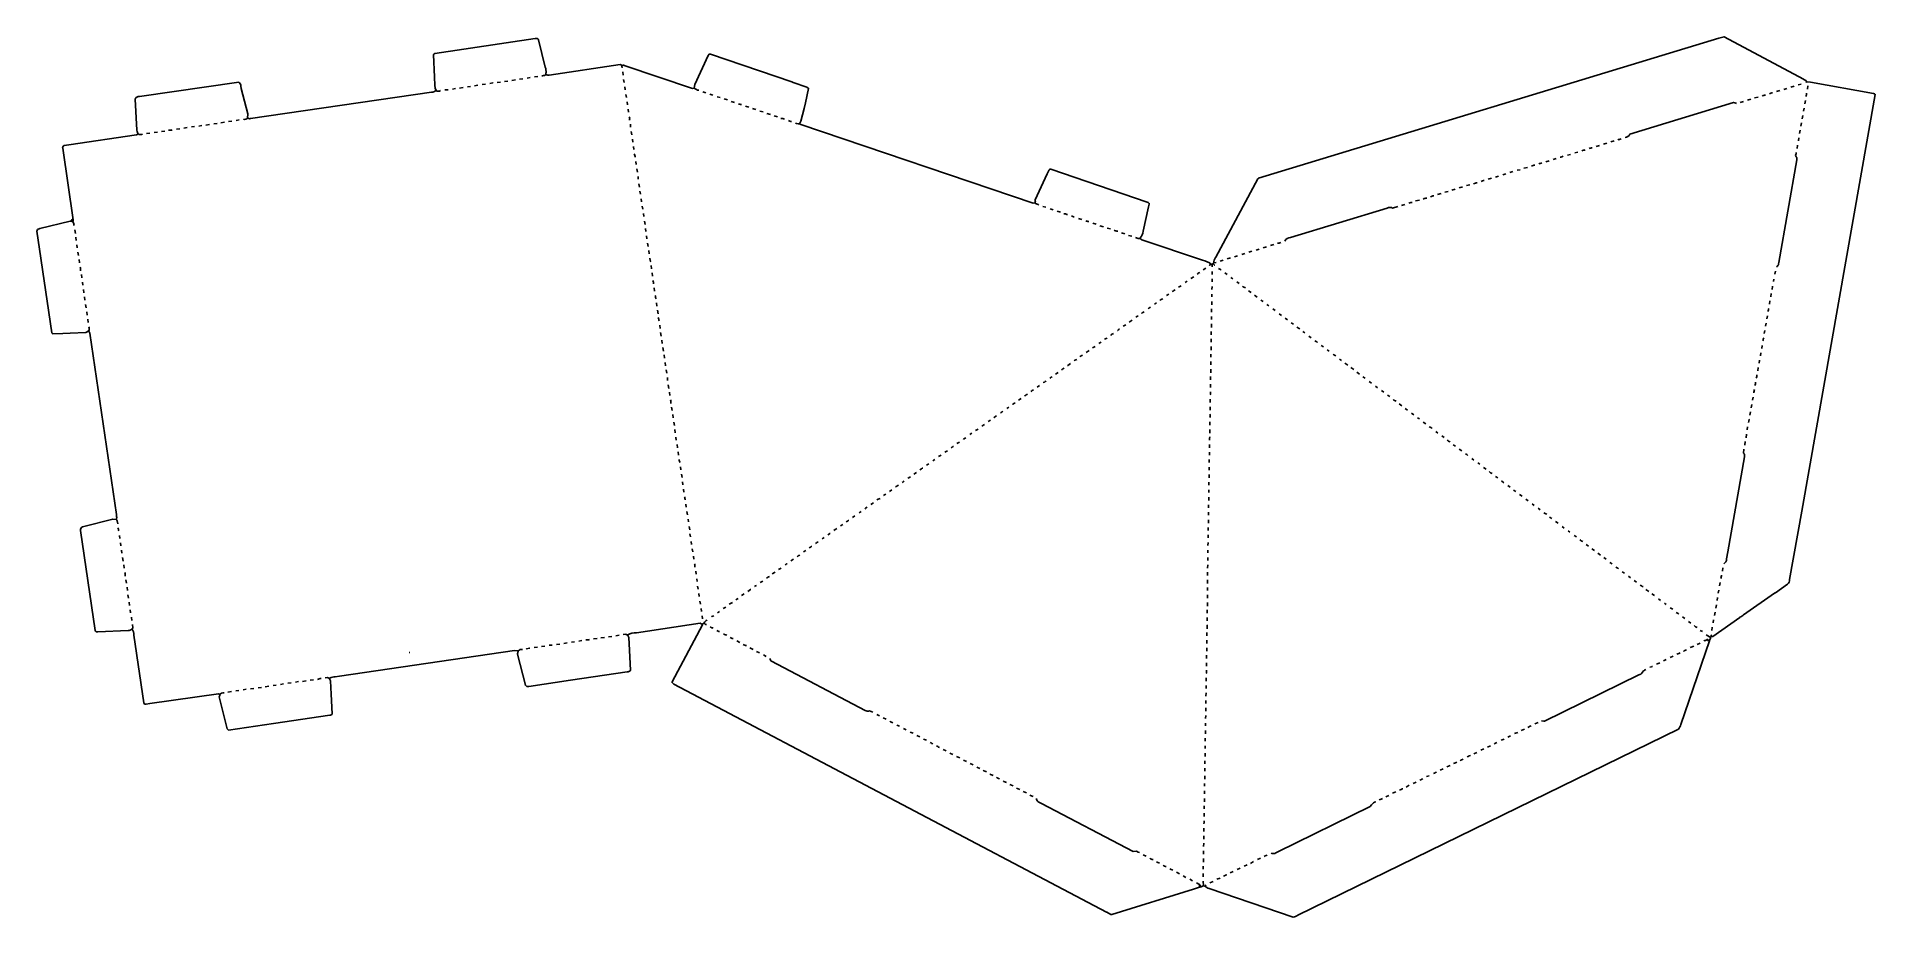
# Model space of a CAD drawing. Extents: x 578 to 6342, y 280 to 3042.
import ezdxf

# ---------------------------------------------------------------- set-up
doc = ezdxf.new("R2010")
doc.units = 0
doc.layers.get('0').update_dxf_attribs({"linetype": 'CONTINUOUS'})

msp = doc.modelspace()

# ---------------------------------------------------------------- linework, layer by layer
at = {"color": 7, "linetype": 'CONTINUOUS'}
for points in [[(2175, 2923), (2174, 2928), (2174.647059, 2929.088235, 0.120765), (2172.352941, 2946.088235), (2150.647059, 3031.911765, 0.16902), (2148, 3036), (2141, 3036), (1826.06, 2989.58, 0.06565), (1822, 2986), (1824.479233, 2915.019169), (1825.554455, 2889.955446), (1826.792, 2881.144), (1830, 2873, 0.244105), (1844, 2873)], [(4263, 2320), (4263, 2327, -0.356963), (4266, 2330, -0.212214), (4268, 2333, -0.120993), (4273.8, 2349.1), (4274.8, 2351.1), (4406, 2596), (4408, 2598), (5852.088235, 3037.647059), (5868, 3042), (6116.9, 2908.8), (6118.1, 2908.2), (6124, 2905), (6127, 2902), (6127, 2901)], [(2639, 2881), (2634, 2880), (2420.1, 2952.3), (2419, 2953), (2416, 2953), (2415, 2952, -0.169519), (2407, 2955), (2185, 2922, -0.127314), (2175, 2923), (2172.9, 2922.2, -0.1057), (2161, 2919)], [(2413, 2945, -0.116539), (2413, 2952)], [(2969, 2769), (2974, 2777), (2983.615385, 2817.076923), (2987.647059, 2835.088235), (2998, 2880), (2992.846154, 2883.769231), (2949.9, 2898.7), (2945.1, 2900.3), (2690, 2987), (2686, 2987), (2683, 2983), (2640.8, 2892.1), (2639, 2881, 0.141325), (2654, 2874)], [(910, 2736, -0.174248), (896, 2737), (894.230769, 2741.153846, -0.110684), (891.478336, 2749.019931), (887, 2846, -0.429234), (899.94, 2854.42), (1211, 2900, -0.25816), (1217.647059, 2886.911765), (1219.352941, 2880.088235), (1240, 2800), (1239, 2787, -0.239178), (1226, 2783)], [(5812, 1166), (5822.2, 1159.6), (5826, 1159), (5828, 1161), (5833, 1161), (5917, 1220), (5918, 1221, 0.065448), (5929, 1229), (6025.9, 1296.2, -0.103766), (6029, 1298), (6067, 1325, 0.240046), (6073.615385, 1339.076923), (6111.594595, 1554.067568), (6342, 2861), (6340, 2863), (6336.8, 2864.4), (6138.923077, 2899.615385), (6127, 2901, -0.184026), (6124, 2899)], [(1239, 2787), (1241.1, 2786.2, 0.29622), (1248.06, 2785.58), (1815.94, 2868.42, 0.174613), (1829.1, 2872.8), (1830, 2873)], [(2787, 2829, -0.079147), (2778, 2832)], [(5558, 2726, 0.261159), (5573, 2736), (5898, 2836, -0.071294), (5905.1, 2833.3), (5907, 2833)], [(5987, 2856, -0.107174), (5998, 2859)], [(6010, 2863, -0.084895), (6020, 2866)], [(6125, 2855, 0.063906), (6127, 2865)], [(2436, 2780, 0.258477), (2435, 2791)], [(2922, 2783, 0.125359), (2911, 2786)], [(2944, 2776, -0.079147), (2935, 2779)], [(695, 2450, 0.138449), (691, 2462, 0.068381), (692, 2468), (659.58, 2692.94), (659, 2694, -0.352149), (664.06, 2700.58), (678.06, 2702.58), (890.9, 2734.2), (896, 2737)], [(991, 2749, 0.096102), (1003, 2750)], [(5535, 2719, 0.084719), (5545, 2722)], [(2454, 2664, 0.114653), (2451, 2675)], [(5354, 2664, 0.084719), (5364, 2667)], [(5422, 2684, -0.107174), (5433, 2687)], [(5445, 2691, -0.084895), (5455, 2694)], [(6032, 2320, 0.31745), (6038.615385, 2330.076923), (6039.384615, 2333.923077), (6096, 2656), (6096, 2663), (6094.230769, 2665.153846, -0.309123), (6093.615385, 2675.076923), (6094, 2679)], [(4023, 2412), (4031, 2409, 0.075203), (4037, 2410), (4038, 2412, 0.196627), (4046.352941, 2431.911765), (4063.615385, 2508.076923, -0.075753), (4066, 2517), (4066, 2519), (4062.153846, 2522.230769), (4059.8, 2523.6), (3757, 2627), (3754, 2627), (3752.2, 2624.9), (3752, 2624, 0.083615), (3747.8, 2616.1), (3745.8, 2612.1), (3708, 2530), (3708, 2528), (3709, 2527), (3708.352941, 2523.911765), (3708, 2521), (3709, 2519), (3717.1, 2515.3), (3720, 2514)], [(5264, 2636, -0.107174), (5275, 2639)], [(5287, 2643, -0.084895), (5297, 2646)], [(4948, 2540, -0.084895), (4958, 2543)], [(5038, 2568), (5041.1, 2568.7, -0.095372), (5048, 2570)], [(5083, 2581, -0.107174), (5094, 2584)], [(5106, 2588, -0.084895), (5116, 2591)], [(3810, 2484), (3807.9, 2484.7, 0.069968), (3798, 2487)], [(3831, 2477, -0.079147), (3822, 2480)], [(4491, 2401, -0.259279), (4509.088235, 2412.647059), (4812.1, 2504.7, -0.26794), (4829, 2504), (4845, 2509)], [(4880, 2520), (4883.1, 2520.7, -0.095372), (4890, 2522)], [(4925, 2533, -0.107174), (4936, 2536)], [(691, 2462), (688, 2462), (687, 2463), (683, 2464), (587.911765, 2440.352941), (585.088235, 2439.647059, 0.318738), (578, 2432), (586.58, 2375.94), (625, 2113), (628, 2110), (660.019931, 2111.521664), (682.980069, 2112.478336), (732.1, 2114.7), (741, 2119, 0.253408), (741, 2132)], [(3876, 2462, -0.079147), (3867, 2465)], [(3967, 2432, -0.138732), (3956, 2435)], [(4263, 2327), (4261, 2328, 0.109283), (4233.1, 2341.3), (4043.1, 2405.3, -0.200233), (4037, 2410)], [(4468, 2394, 0.098611), (4478, 2397)], [(715, 2308, 0.128479), (714, 2319)], [(4291, 2310, 0.16226), (4283, 2315)], [(2512, 2267, 0.063906), (2510, 2277)], [(4138, 2243, 0.129316), (4143.1, 2245.8), (4147, 2248)], [(4158, 2256, -0.112713), (4166, 2261)], [(4216, 2297, -0.105975), (4224, 2302)], [(4368, 2254, -0.145755), (4358, 2260)], [(2520, 2220, -0.179992), (2517.594595, 2227.932432), (2517, 2230)], [(4062, 2188, -0.115932), (4067.9, 2192.2), (4070, 2194)], [(4100, 2215, -0.167313), (4108, 2220)], [(2529, 2151, 0.09411), (2526, 2161)], [(4024, 2162), (4027, 2164, -0.120666), (4031, 2166)], [(4042, 2174, -0.154528), (4050, 2179)], [(6006, 2180, 0.063906), (6008, 2190)], [(832, 1514), (830.2, 1523.1, 0.085479), (827, 1528), (827.8, 1530.1, 0.29622), (828.42, 1537.06), (827.58, 1542.94), (744.3, 2112.1), (742.230769, 2116.153846, -0.092595), (741, 2119)], [(3908, 2080), (3911, 2082, -0.120666), (3915, 2084)], [(3945, 2105, -0.15916), (3954, 2111)], [(3966, 2121), (3967, 2121), (3969, 2123, -0.145376), (3973, 2125)], [(4538, 2126, -0.079533), (4529, 2131)], [(4593, 2083, 0.16226), (4585, 2088)], [(5990, 2088, -0.121284), (5993, 2098)], [(3830, 2025), (3833, 2027, -0.079147), (3839, 2030)], [(3849, 2038, -0.105975), (3857, 2043)], [(3868, 2052), (3871, 2054, 0.096585), (3877, 2058)], [(4630, 2056, -0.09779), (4624, 2060)], [(4651, 2041, -0.079533), (4642, 2046)], [(3733, 1957), (3737, 1959, -0.090711), (3743, 1962)], [(3754, 1971), (3756, 1972, -0.15463), (3761, 1975)], [(3791, 1997, -0.105975), (3799, 2002)], [(5969, 1971, 0.09779), (5971, 1981)], [(2566, 1892, 0.128479), (2565, 1903)], [(3675, 1916, 0.129316), (3680.1, 1918.8), (3684, 1921)], [(3695, 1929, -0.105975), (3703, 1934)], [(4840, 1899, -0.079533), (4831, 1904)], [(5961, 1925, 0.063906), (5963, 1935)], [(5965, 1948, 0.063906), (5967, 1958)], [(3599, 1861, -0.149737), (3605, 1865), (3607, 1867)], [(4256, 1848, 0.156339), (4256, 1858)], [(3503, 1794), (3506, 1796, -0.120666), (3510, 1798)], [(3541, 1820, -0.115932), (3546.9, 1824.2), (3549, 1826)], [(4255, 1777, -0.088179), (4256, 1787)], [(4952, 1813, 0.16226), (4944, 1818)], [(5945, 1832, -0.084195), (5947, 1841), (5948, 1842)], [(3445, 1753), (3448, 1755, -0.120666), (3452, 1757)], [(3483, 1779, -0.154528), (3491, 1784)], [(5009, 1771, -0.071762), (5000, 1777)], [(5065, 1728, 0.16226), (5057, 1733)], [(5867, 1389, 0.294261), (5875.594595, 1404.067568), (5879.405405, 1425.932432), (5932, 1724), (5932, 1732), (5930.769231, 1733.846154), (5929, 1736), (5930, 1748)], [(2595, 1706, -0.192458), (2592.58, 1714.94), (2592, 1716)], [(3347, 1684), (3352, 1687, -0.145376), (3356, 1689)], [(3387, 1712), (3390, 1714, -0.120666), (3394, 1716)], [(5141, 1672, -0.103229), (5132, 1678)], [(3270, 1629, -0.106997), (3280, 1635)], [(3291, 1644), (3293, 1645, -0.15463), (3298, 1648)], [(3309, 1657), (3312.1, 1658.8, 0.118981), (3315, 1661), (3317, 1661)], [(2611, 1589, 0.063906), (2609, 1599)], [(3174, 1561, -0.112713), (3182, 1566)], [(3212, 1589), (3216, 1591, -0.079147), (3222, 1594)], [(3233, 1603, -0.074103), (3240, 1607)], [(827, 1528), (816, 1529), (725.088235, 1505.647059), (721.088235, 1504.647059, 0.408161), (715.58, 1492.94), (761, 1179, 0.370058), (769.019931, 1175.521664), (864.980069, 1179.478336, 0.180705), (875.1, 1183.7), (877, 1184)], [(835, 1492, 0.134143), (832, 1502)], [(3077, 1493), (3081.1, 1495.8, 0.089283), (3086, 1499)], [(3116, 1520, -0.112713), (3124, 1525)], [(5312, 1544, -0.079533), (5303, 1549)], [(3000, 1439, 0.137666), (3006.1, 1442.7), (3008, 1443)], [(3020, 1452, -0.141257), (3028, 1457)], [(5425, 1459, -0.079533), (5416, 1464)], [(2641, 1378, 0.128479), (2640, 1389)], [(2924, 1385), (2927, 1387, -0.120666), (2931, 1389)], [(2962, 1411, -0.167313), (2970, 1416)], [(855, 1350, 0.128479), (854, 1361)], [(2866, 1344), (2869, 1346, -0.079147), (2875, 1349)], [(5537, 1373, 0.16226), (5529, 1378)], [(5858, 1343, 0.063906), (5860, 1353)], [(2770, 1276, -0.074103), (2777, 1280)], [(2828, 1317, -0.074103), (2835, 1321)], [(5614, 1317, -0.079533), (5605, 1322)], [(2664, 1199), (2670, 1203, -0.167509), (2680, 1212)], [(2693, 1222), (2695, 1223, -0.079147), (2701, 1226)], [(2712, 1235, -0.074103), (2719, 1239)], [(5726, 1231, 0.16226), (5718, 1236)], [(878, 1198), (879, 1188, 0.120666), (877, 1184, -0.171452), (882.58, 1164.94), (913.42, 953.06, 0.516835), (921.06, 948.58), (932.932432, 950.405405), (1148.1, 981.2), (1150, 980, 0.114509), (1157.1, 982.8, -0.174795), (1166, 984)], [(2087, 1116, -0.165317), (2085, 1107), (2085.647059, 1104.911765), (2110, 1008), (2114, 1004), (2121, 1004), (2250.94, 1023.42), (2428.94, 1049.42, 0.196964), (2439, 1054), (2436.520767, 1117.980831), (2434.3, 1157.1), (2430, 1166)], [(2417, 1167), (2425, 1168), (2426.1, 1167.2, 0.166068), (2431, 1166, -0.112577), (2457.932432, 1172.405405), (2658, 1202, -0.094488), (2664, 1199), (2665, 1197), (2570, 1018), (2570, 1016), (2575, 1011), (3932.1, 296.2), (3932.9, 295.8), (3945, 289), (3949, 289), (4204.9, 368.3), (4223, 374), (4225, 374), (4226, 375, 0.082206), (4235.1, 378.8), (4236, 379), (4240, 378, 0.18573), (4253.9, 370.7), (4517, 280, 0.064861), (4531.9, 286.2), (5724.9, 870.2, 0.153262), (5732.3, 884.9), (5822, 1147), (5822.2, 1147.9), (5826, 1155), (5826, 1159)], [(2678, 1198, -0.16226), (2670, 1203)], [(2699, 1187, -0.125315), (2689, 1191)], [(2719, 1176, -0.099319), (2710, 1180)], [(2741, 1165, -0.125315), (2731, 1169)], [(2761, 1154, -0.105517), (2752, 1158)], [(5784, 1189, -0.114473), (5774, 1195)], [(1482, 1031), (1490, 1032), (1491.1, 1031.2, 0.184156), (1497, 1030, -0.146942), (1514.06, 1034.58), (1526.94, 1036.42), (2076, 1117), (2088, 1116, -0.239178), (2101, 1120)], [(2299, 1150, 0.096102), (2311, 1151)], [(2803, 1132, -0.125315), (2793, 1136)], [(5720, 1105), (5722.9, 1106.2, -0.074583), (5730, 1109)], [(5741, 1114, -0.09805), (5750, 1119)], [(5762, 1126), (5767.9, 1128.2, -0.105047), (5773, 1130)], [(5805, 1147, 0.099319), (5814, 1151), (5817, 1151), (5820, 1148), (5822, 1147)], [(3199, 923), (3189, 928, -0.303787), (3174.9, 928.8), (2882, 1083, -0.27867), (2877, 1092)], [(5296, 896), (5303.1, 894.7), (5304.9, 895.3), (5600.9, 1040.2), (5607, 1043, 0.087559), (5612, 1049, 0.184026), (5614, 1052, -0.063272), (5623, 1057)], [(5635, 1064), (5640.1, 1065.8, -0.113888), (5644, 1067)], [(5656, 1074), (5661.9, 1076.2, -0.105047), (5667, 1078)], [(1152, 980, -0.165317), (1150, 971), (1175, 871), (1179, 867), (1320.06, 887.58), (1496.94, 913.42, 0.263615), (1504, 918), (1501.521664, 979.980069), (1499.3, 1021.1), (1495, 1030)], [(1458, 1026, -0.082025), (1470, 1029)], [(3262, 890, -0.093395), (3253, 895)], [(5253, 875, -0.136227), (5263, 880)], [(3387, 824), (3384.2, 825.4, 0.083466), (3379, 828)], [(3408, 813, -0.070776), (3399, 818)], [(5147, 823, -0.09805), (5156, 828)], [(5169, 835), (5171.9, 836.2, -0.074583), (5179, 839)], [(5020, 762), (5022.9, 763.2, -0.074583), (5030, 766)], [(5041, 771, -0.09805), (5050, 776)], [(5063, 783), (5065.9, 784.2, -0.074583), (5073, 787)], [(3556, 736, -0.124541), (3545, 741)], [(3577, 725, -0.160692), (3566, 730)], [(3596, 714, -0.093395), (3587, 719)], [(3618, 703, -0.134311), (3608, 708)], [(4914, 710), (4916.9, 711.2, -0.074583), (4924, 714)], [(4957, 731), (4959.9, 732.2, -0.074583), (4967, 735)], [(4035, 483), (4031.1, 484.2), (4026, 487), (4015, 486), (3728.1, 637.2), (3718, 642, -0.171293), (3712, 652)], [(4448, 481, 0.285749), (4462.9, 482.2), (4468.9, 485.2), (4758, 627), (4763.2, 632.9, -0.192677), (4776, 642)], [(4787, 648), (4789.9, 649.2, -0.074583), (4797, 652)], [(4850, 679), (4855.9, 681.2, -0.105047), (4861, 683)], [(4237, 573, 0.07013), (4238, 582)], [(4056, 472, -0.099319), (4047, 476)], [(4078, 461, -0.125315), (4068, 465)], [(4426, 471), (4428.9, 472.2, -0.074583), (4436, 475)], [(4098, 450, -0.105517), (4089, 454)], [(4119, 439, -0.191402), (4110, 443)], [(4140, 428, -0.125315), (4130, 432)], [(4299, 409), (4301.9, 410.2, -0.074583), (4309, 413)], [(4226, 375, 0.312054), (4223, 383), (4214, 388)], [(4240, 378, -0.150174), (4244, 381)]]:
    msp.add_lwpolyline(points, format="xyb", dxfattribs=at)
for points in [[(1903, 2881), (1915, 2883)], [(1928, 2885), (1938, 2886)], [(1950, 2888), (1961, 2890)], [(1974, 2892), (1985, 2893)], [(1998, 2895), (2008, 2897), (2009, 2896)], [(2021, 2899), (2032, 2900)], [(2044, 2902), (2055, 2903)], [(2067, 2905), (2079, 2907)], [(2091, 2909), (2102, 2910)], [(2115, 2912), (2125, 2914)], [(2138, 2916), (2149, 2917)], [(2416, 2922), (2415, 2932)], [(2420, 2898), (2418, 2908)], [(2423, 2875), (2422, 2885)], [(6077, 2884), (6088, 2887)], [(6100, 2891), (6110, 2893)], [(6130, 2878), (6131, 2888)], [(1857, 2875), (1868, 2876)], [(1881, 2878), (1891, 2880)], [(2427, 2851), (2425, 2861)], [(2430, 2828), (2429, 2838)], [(2676, 2866), (2666, 2869)], [(2698, 2859), (2688, 2862)], [(2721, 2851), (2711, 2854)], [(2744, 2844), (2733, 2847)], [(2766, 2836), (2755, 2839)], [(5919, 2836), (5929, 2839)], [(5942, 2843), (5952, 2846)], [(5963, 2850), (5975, 2852)], [(6032, 2870), (6043, 2873)], [(6055, 2877), (6065, 2880)], [(6121, 2832), (6123, 2842)], [(1108, 2765), (1120, 2767)], [(1133, 2769), (1144, 2770)], [(1155, 2772), (1167, 2774)], [(1179, 2776), (1190, 2777)], [(1203, 2779), (1213, 2781)], [(2433, 2805), (2432, 2815)], [(2440, 2758), (2439, 2768)], [(2811, 2821), (2800, 2824)], [(2832, 2814), (2822, 2817)], [(2855, 2806), (2845, 2809)], [(2878, 2798), (2867, 2801)], [(2900, 2791), (2890, 2794)], [(3708, 2521), (3702, 2520), (2973.153846, 2766.230769), (2969, 2769), (2966, 2768.5), (2960.1, 2770.3), (2957, 2771)], [(6109, 2762), (6111, 2772)], [(6113, 2785), (6115, 2795)], [(6117, 2809), (6119, 2818)], [(922, 2738), (933, 2740)], [(946, 2742), (956, 2743)], [(969, 2745), (980, 2746)], [(1016, 2752), (1027, 2753)], [(1039, 2755), (1050, 2757)], [(1063, 2759), (1073, 2760)], [(1086, 2762), (1096, 2764)], [(2444, 2734), (2442, 2745)], [(2447, 2711), (2446, 2721)], [(5513, 2712), (5523, 2715)], [(6101, 2716), (6102, 2725)], [(6105, 2739), (6107, 2749)], [(2450, 2688), (2449, 2698)], [(5309, 2650), (5320, 2653)], [(5332, 2657), (5342, 2660)], [(5377, 2671), (5387, 2673)], [(5400, 2678), (5410, 2680)], [(5467, 2698), (5478, 2701)], [(5490, 2705), (5500, 2708)], [(6097, 2691), (6098, 2702)], [(2457, 2641), (2456, 2651)], [(2461, 2617), (2459, 2628)], [(2464, 2595), (2463, 2604)], [(5128, 2595), (5139, 2598)], [(5151, 2602), (5161, 2605)], [(5174, 2609), (5184, 2612)], [(5196, 2616), (5206, 2619)], [(5219, 2623), (5229, 2625)], [(5240, 2630), (5252, 2632)], [(2468, 2570), (2466, 2581)], [(2471, 2548), (2469, 2558)], [(4970, 2547), (4981, 2550)], [(4993, 2554), (5003, 2557)], [(5015, 2561), (5025, 2564)], [(5061, 2575), (5071, 2577)], [(2474, 2524), (2473, 2534)], [(2478, 2501), (2476, 2511)], [(2481, 2478), (2480, 2488)], [(3742, 2507), (3732, 2510)], [(3765, 2499), (3755, 2502)], [(3788, 2492), (3777, 2495)], [(4857, 2513), (4867, 2516)], [(4901, 2527), (4913, 2529)], [(699, 2425), (697, 2436)], [(2485, 2453), (2483, 2464)], [(2488, 2431), (2487, 2441)], [(3855, 2469), (3844, 2472)], [(3899, 2454), (3889, 2457)], [(3922, 2446), (3911, 2449)], [(3944, 2439), (3934, 2442)], [(3989, 2424), (3979, 2427)], [(702, 2403), (700, 2413)], [(705, 2380), (704, 2389)], [(709, 2356), (707, 2366)], [(2491, 2408), (2490, 2417)], [(2495, 2384), (2493, 2394)], [(2498, 2361), (2497, 2371)], [(4011, 2416), (4001, 2419)], [(4378, 2366), (4388, 2369)], [(4401, 2373), (4411, 2376)], [(4423, 2380), (4433, 2383)], [(4446, 2387), (4456, 2390)], [(712, 2333), (711, 2343)], [(2501, 2336), (2502, 2337), (2500.2, 2346.1), (2500, 2347)], [(2505, 2314), (2504, 2324)], [(4235, 2311), (4243, 2316)], [(4254, 2324), (4255, 2325), (4259.9, 2327.3), (4261, 2328)], [(4263, 2296), (4263, 2306)], [(4271, 2326), (4270, 2326), (4266, 2330)], [(4268, 2333), (4276, 2334)], [(4288, 2338), (4298, 2341)], [(4310, 2345), (4321, 2348)], [(4333, 2352), (4343, 2355)], [(4356, 2359), (4366, 2362)], [(6027, 2297), (6029, 2307)], [(719, 2286), (718, 2296)], [(722, 2263), (721, 2272)], [(726, 2239), (724, 2249)], [(2508, 2291), (2507, 2301)], [(2515, 2244), (2514, 2254)], [(4178, 2271), (4185, 2275)], [(4196, 2284), (4206, 2289)], [(4262, 2249), (4263, 2259)], [(4263, 2273), (4263, 2283)], [(4310, 2296), (4303, 2301)], [(4328, 2283), (4322, 2287)], [(4348, 2268), (4340, 2273)], [(6019, 2249), (6020, 2260)], [(6023, 2274), (6024, 2282)], [(729, 2216), (728, 2226)], [(733, 2192), (731, 2202)], [(2522, 2197), (2521, 2207)], [(4082, 2203), (4089, 2207)], [(4120, 2230), (4127, 2234)], [(4262, 2226), (4262, 2235)], [(4262, 2201), (4262, 2212)], [(4385, 2240), (4377, 2245)], [(4404, 2225), (4396, 2231)], [(4423, 2211), (4416, 2216)], [(4441, 2198), (4435, 2202)], [(6011, 2203), (6012, 2214)], [(6015, 2226), (6016, 2237)], [(736, 2169), (735, 2179)], [(739, 2146), (738, 2156)], [(2526, 2173), (2524, 2184)], [(2532, 2127), (2531, 2137)], [(3984, 2134), (3992, 2138)], [(4003, 2147), (4012, 2153)], [(4261, 2178), (4261, 2188)], [(4261, 2155), (4261, 2164)], [(4261, 2130), (4261, 2141)], [(4461, 2183), (4453, 2188)], [(4480, 2168), (4473, 2173)], [(4499, 2154), (4492, 2159)], [(4518, 2140), (4511, 2145)], [(5998, 2134), (6000, 2144)], [(6002, 2157), (6004, 2167)], [(2536, 2103), (2534, 2114)], [(2539, 2080), (2538, 2090)], [(3926, 2093), (3934, 2097)], [(4260, 2107), (4260, 2117)], [(4260, 2084), (4260, 2094)], [(4554, 2113), (4547, 2117)], [(4574, 2098), (4566, 2103)], [(5994, 2111), (5996, 2121)], [(2543, 2056), (2541, 2067)], [(2546, 2034), (2545, 2044)], [(2549, 2010), (2548, 2020)], [(3888, 2066), (3896, 2070)], [(4259, 2037), (4259, 2046)], [(4259, 2013), (4259, 2023)], [(4260, 2059), (4260, 2070)], [(4612, 2069), (4605, 2074)], [(4669, 2026), (4662, 2031)], [(4688, 2012), (4679, 2018)], [(5978, 2018), (5979, 2027)], [(5982, 2041), (5983, 2050)], [(5986, 2064), (5987, 2073)], [(2553, 1987), (2551, 1997)], [(2556, 1964), (2555, 1973)], [(3772, 1984), (3780, 1989)], [(3810, 2011), (3810.9, 2011.2), (3819, 2017)], [(4258, 1966), (4258, 1976)], [(4259, 1988), (4259, 1999)], [(4707, 1998), (4698, 2004)], [(4725, 1984), (4717, 1990)], [(4743, 1971), (4736, 1975)], [(4763, 1955), (4755, 1961)], [(5974, 1994), (5975, 2004)], [(2560, 1939), (2558, 1950)], [(2563, 1917), (2562, 1927)], [(3656, 1902), (3664, 1907)], [(3714, 1943), (3722, 1948)], [(4257, 1919), (4258, 1920), (4258, 1928)], [(4257, 1895), (4257, 1905)], [(4258, 1942), (4258, 1952)], [(4782, 1941), (4775, 1946)], [(4801, 1927), (4794, 1932)], [(4820, 1913), (4813, 1918)], [(5957, 1902), (5959, 1911)], [(2570, 1870), (2568, 1880)], [(2573, 1847), (2572, 1857)], [(3579, 1847), (3580, 1848), (3585, 1852), (3587, 1852)], [(3619, 1876), (3626, 1880)], [(3637, 1888), (3638, 1889), (3643, 1893), (3645, 1893)], [(4257, 1871), (4257, 1881)], [(4858, 1884), (4849, 1890)], [(4876, 1871), (4868, 1876)], [(4895, 1856), (4888, 1861)], [(4913, 1843), (4907, 1847)], [(5949, 1855), (5951, 1865)], [(5953, 1878), (5955, 1888)], [(2577, 1823), (2575, 1833)], [(2580, 1800), (2579, 1810)], [(3521, 1807), (3529, 1811)], [(3561, 1835), (3568, 1839)], [(4256, 1824), (4256, 1834)], [(4256, 1799), (4256, 1810)], [(4933, 1828), (4925, 1833)], [(4971, 1799), (4964, 1804)], [(4990, 1785), (4983, 1790)], [(5937, 1784), (5938, 1795)], [(5941, 1809), (5942, 1818)], [(2583, 1777), (2582, 1786)], [(2587, 1753), (2586, 1763)], [(2590, 1730), (2589, 1740)], [(3405, 1725), (3414, 1730)], [(3425, 1739), (3433, 1743)], [(3463, 1766), (3471, 1770)], [(4255, 1753), (4255, 1763)], [(4255, 1729), (4255, 1739)], [(5026, 1758), (5019, 1762)], [(5046, 1743), (5038, 1748)], [(5933, 1761), (5934, 1772)], [(2597, 1683), (2596, 1693)], [(3328, 1670), (3336, 1675)], [(3367, 1698), (3375, 1702)], [(4254, 1706), (4254, 1716)], [(4254, 1682), (4254, 1692)], [(5084, 1714), (5077, 1719)], [(5102, 1701), (5096, 1705)], [(5122, 1686), (5114, 1691)], [(2601, 1659), (2599, 1670)], [(2604, 1636), (2603, 1646)], [(2607, 1613), (2606, 1623)], [(3251, 1616), (3259, 1621)], [(4253, 1635), (4253, 1645)], [(4253, 1612), (4253, 1621)], [(4254, 1658), (4254, 1669)], [(5159, 1658), (5151, 1663)], [(5178, 1643), (5170, 1649)], [(5197, 1629), (5190, 1634)], [(5215, 1616), (5208, 1620)], [(2614, 1566), (2613, 1576)], [(3193, 1575), (3201, 1580)], [(4252, 1564), (4252, 1574)], [(4253, 1587), (4253, 1598)], [(5235, 1601), (5227, 1606)], [(5254, 1586), (5247, 1591)], [(5273, 1572), (5266, 1577)], [(5292, 1558), (5285, 1563)], [(2618, 1542), (2616, 1553)], [(2621, 1520), (2620, 1529)], [(2625, 1495), (2623, 1506)], [(3098, 1508), (3105, 1512)], [(3135, 1534), (3143, 1539)], [(3156, 1549), (3163, 1553)], [(4251, 1493), (4251, 1503)], [(4252, 1541), (4252, 1551)], [(4252, 1516), (4252, 1527)], [(5328, 1531), (5321, 1535)], [(5348, 1516), (5340, 1521)], [(5367, 1501), (5360, 1506)], [(838, 1468), (837, 1478)], [(842, 1445), (840, 1455)], [(2628, 1473), (2626, 1483)], [(2631, 1449), (2630, 1459)], [(3040, 1467), (3047, 1471)], [(3058, 1480), (3060.1, 1480.8), (3064, 1484), (3066, 1484)], [(4250, 1446), (4251, 1456)], [(4251, 1470), (4251, 1480)], [(5385, 1488), (5379, 1492)], [(5405, 1473), (5398, 1478)], [(5443, 1444), (5436, 1449)], [(845, 1422), (844, 1431)], [(849, 1397), (847, 1408)], [(852, 1375), (851, 1385)], [(2635, 1426), (2633, 1436)], [(2638, 1403), (2637, 1413)], [(2942, 1398), (2951, 1403)], [(2982, 1426), (2989, 1430)], [(4249, 1375), (4250, 1385)], [(4250, 1423), (4250, 1432)], [(4250, 1399), (4250, 1409)], [(5462, 1430), (5453, 1436)], [(5481, 1416), (5472, 1422)], [(5498, 1403), (5491, 1408)], [(5517, 1389), (5510, 1393)], [(859, 1328), (857, 1338)], [(2645, 1356), (2644, 1366)], [(2648, 1333), (2647, 1342)], [(2846, 1330), (2854, 1334)], [(2884, 1357), (2893, 1362)], [(2904, 1371), (2912, 1375)], [(4249, 1352), (4249, 1362)], [(4249, 1327), (4249, 1338)], [(5556, 1359), (5549, 1364)], [(5575, 1345), (5568, 1350)], [(5594, 1331), (5586, 1336)], [(5854, 1320), (5856, 1330)], [(5863, 1366), (5864, 1376)], [(862, 1305), (861, 1315)], [(866, 1281), (864, 1291)], [(2652, 1309), (2650, 1319)], [(2655, 1286), (2654, 1296)], [(2659, 1262), (2657, 1272)], [(2788, 1289), (2796, 1294)], [(2807, 1302), (2816.1, 1307.8), (2817, 1308)], [(4248, 1305), (4248, 1314)], [(4248, 1281), (4248, 1291)], [(5632, 1302), (5623, 1308)], [(5650, 1289), (5642, 1294)], [(5669, 1274), (5662, 1279)], [(5846, 1274), (5848, 1283)], [(5850, 1297), (5852, 1306)], [(869, 1258), (868, 1268)], [(872, 1235), (871, 1244)], [(876, 1211), (875, 1221)], [(2662, 1239), (2661, 1249)], [(2665, 1216), (2664, 1226)], [(2730, 1248), (2738, 1253)], [(2749, 1262), (2759, 1267)], [(4247, 1234), (4247, 1244)], [(4247, 1210), (4247, 1220)], [(4248, 1256), (4248, 1267)], [(5687, 1261), (5681, 1265)], [(5707, 1246), (5699, 1251)], [(5745, 1217), (5738, 1222)], [(5834, 1204), (5835, 1213)], [(5838, 1227), (5840, 1237)], [(5842, 1250), (5844, 1260)], [(2324, 1153), (2335, 1154)], [(2346, 1156), (2358, 1158)], [(2371, 1160), (2381, 1161)], [(2394, 1163), (2404, 1165)], [(4246, 1163), (4246, 1173)], [(4247, 1185), (4247, 1196), (4248, 1197)], [(5764, 1203), (5757, 1208)], [(5800, 1176), (5793, 1180)], [(5828, 1161), (5828, 1165), (5827, 1166)], [(5830, 1179), (5831, 1190)], [(1746, 1110), (1748, 1110)], [(2112, 1123), (2113, 1122), (2123.1, 1123.8), (2124, 1124)], [(2137, 1126), (2148, 1127)], [(2160, 1129), (2171, 1130)], [(2184, 1133), (2194, 1134)], [(2207, 1136), (2218, 1137)], [(2230, 1139), (2241, 1141)], [(2254, 1143), (2264, 1144)], [(2277, 1146), (2287, 1148)], [(2782, 1142), (2773, 1147)], [(2824, 1120), (2814, 1125)], [(2844, 1109), (2835, 1114)], [(2865, 1098), (2856, 1103)], [(4245, 1092), (4245, 1102)], [(4246, 1139), (4246, 1149)], [(4246, 1115), (4246, 1125)], [(5699, 1095), (5709, 1099)], [(5784, 1136), (5793, 1140)], [(4244, 1045), (4245, 1046), (4245, 1055)], [(4245, 1068), (4245, 1078)], [(5678, 1084), (5687, 1089)], [(1177, 986), (1189, 988)], [(1202, 990), (1212, 991)], [(1225, 993), (1235, 995)], [(1248, 997), (1259, 998)], [(1272, 1000), (1283, 1001)], [(1294, 1003), (1306, 1005)], [(1319, 1007), (1329, 1008)], [(1342, 1010), (1352, 1012)], [(1365, 1014), (1376, 1015)], [(1389, 1017), (1399, 1019)], [(1411, 1020), (1423, 1022)], [(1435, 1024), (1446, 1025)], [(4243, 974), (4244, 984)], [(4244, 1021), (4244, 1031)], [(4244, 998), (4244, 1007)], [(4243, 950), (4243, 960)], [(4243, 926), (4243, 937)], [(3220, 912), (3212, 916)], [(3241, 901), (3232, 906)], [(3283, 879), (3274, 883)], [(3304, 868), (3295, 872)], [(4242, 903), (4243, 913)], [(4242, 880), (4242, 889)], [(4242, 855), (4242, 866)], [(5232, 866), (5242, 870)], [(5275, 887), (5285, 891)], [(3326, 857), (3316, 861)], [(3347, 846), (3337, 850)], [(3368, 835), (3358, 839)], [(4241, 832), (4241, 842)], [(4241, 809), (4241, 818)], [(5105, 804), (5115, 808)], [(5126, 814), (5136, 818)], [(5190, 845), (5199, 849)], [(5211, 856), (5221, 860)], [(3429, 802), (3420, 806)], [(3450, 791), (3441, 795)], [(3472, 780), (3462, 784)], [(3493, 769), (3483, 773)], [(3514, 758), (3504, 762)], [(3535, 747), (3525, 751)], [(4240, 761), (4240, 771)], [(4241, 784), (4241, 795)], [(4999, 752), (5009, 756)], [(5084, 793), (5093, 797)], [(3639, 692), (3629, 696)], [(4239, 691), (4239, 700)], [(4240, 738), (4240, 748)], [(4240, 713), (4240, 724)], [(4871, 688), (4881, 694)], [(4893, 700), (4903, 704)], [(4935, 721), (4944, 724)], [(4978, 741), (4987, 746)], [(3660, 681), (3650, 685)], [(3681, 670), (3671, 674)], [(3702, 659), (3699.088235, 659.352941), (3692, 663)], [(4239, 667), (4239, 677)], [(4239, 642), (4239, 653)], [(4808, 658), (4817, 662)], [(4829, 669), (4839, 673)], [(4238, 620), (4238, 630)], [(4238, 596), (4238, 606)], [(4237, 549), (4237, 559)], [(4237, 525), (4237, 535)], [(4236, 502), (4237, 512)], [(4236, 478), (4236, 488)], [(4236, 453), (4236, 464)], [(4405, 461), (4415, 465)], [(4161, 416), (4151, 421)], [(4181, 405), (4172, 410)], [(4235, 431), (4235, 440)], [(4235, 407), (4235, 417)], [(4320, 419), (4329, 423)], [(4341, 430), (4351, 434)], [(4363, 440), (4373, 444)], [(4383, 449), (4393, 455)], [(4202, 394), (4193, 399)], [(4236, 379), (4235, 393)], [(4256, 388), (4266, 392)], [(4278, 399), (4288, 403)]]:
    msp.add_lwpolyline(points, dxfattribs=at)
at = {"color": 77, "linetype": 'CONTINUOUS'}
msp.add_lwpolyline([(687, 2463, -0.768278), (692, 2468)], format="xyb", dxfattribs=at)
at = {"color": 250, "linetype": 'CONTINUOUS'}
msp.add_lwpolyline([(5820, 1148), (5818, 1147, -0.122633), (5815, 1151)], format="xyb", dxfattribs=at)
at = {"color": 119, "linetype": 'CONTINUOUS'}
msp.add_lwpolyline([(4223, 374), (4223, 383)], dxfattribs=at)

doc.saveas('drawing.dxf')
